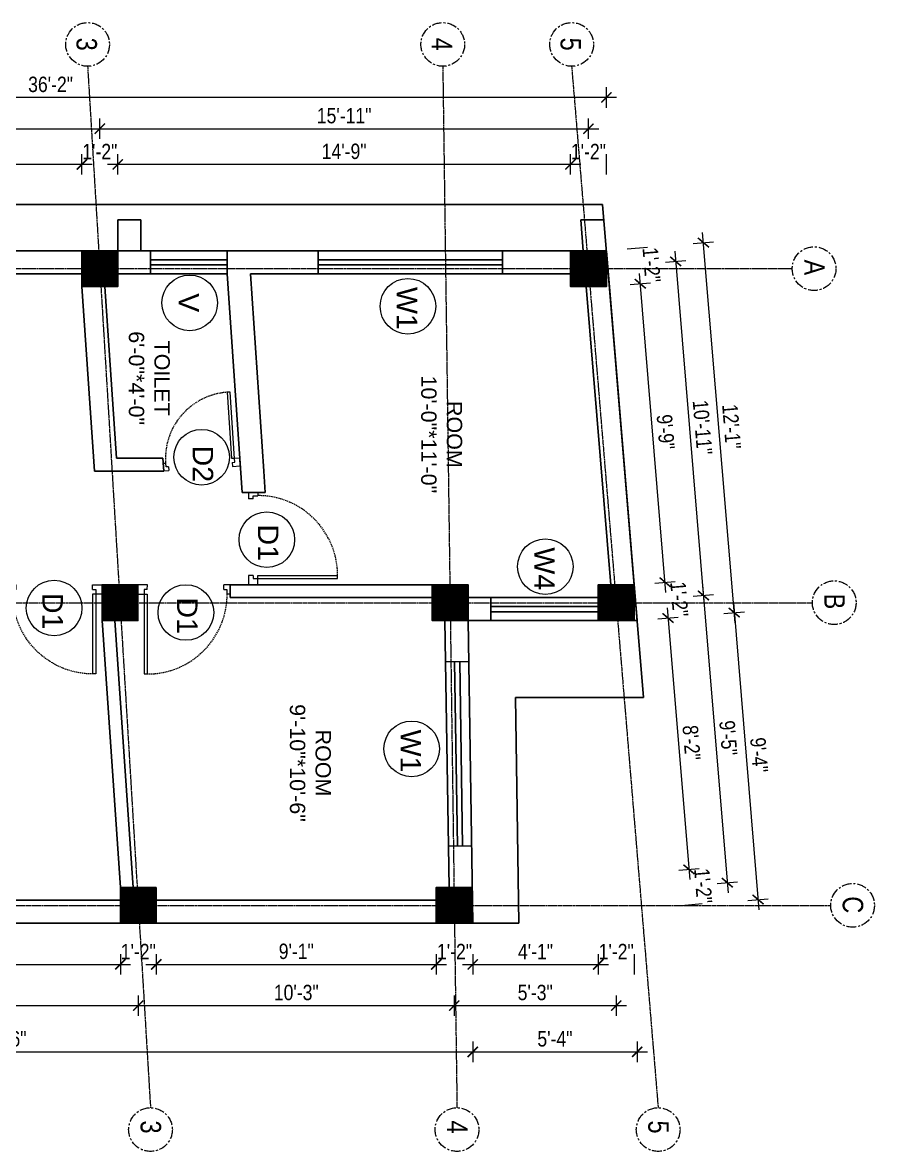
# Model space of a CAD drawing. Header units: inches. Extents: x -10117506 to -5032697, y -6529230 to -3253155.
# Drawn here: x -5061497.7 to -5061165.1, y -3254686.4 to -3254245.7 of the extents above; entities that cross this region are included whole.
import ezdxf

# ---------------------------------------------------------------- set-up
doc = ezdxf.new("R2010")
doc.units = ezdxf.units.IN
doc.header["$LTSCALE"] = 2
doc.header["$MEASUREMENT"] = 0
doc.header["$PDMODE"] = 34
doc.linetypes.add('CENTER', pattern=[2, 1.25, -0.25, 0.25, -0.25])
doc.linetypes.add('HIDDEN', pattern=[0.375, 0.25, -0.125])
doc.layers.get('0').update_dxf_attribs({"linetype": 'CONTINUOUS'})
doc.layers.get('DEFPOINTS').update_dxf_attribs({"color": 141, "linetype": 'CONTINUOUS'})
doc.layers.add('A-Hatch', color=7, linetype='CONTINUOUS')
for name, color, linetype, lineweight in [('Annotate-Lite.w', 177, 'CONTINUOUS', 9), ('Annotations-Bold.w', 177, 'CONTINUOUS', 13), ('DIM 1-100', 4, 'CONTINUOUS', 13), ('Door-Window.w', 4, 'CONTINUOUS', 15), ('TEXT', 181, 'CONTINUOUS', 25)]:
    doc.layers.add(name, color=color, linetype=linetype, lineweight=lineweight)
doc.styles.add('ARAIL', font='ARIALN.TTF')
doc.styles.add('arial.', font='arial.ttf')
doc.styles.add('gaurav', font='arial.ttf')
doc.styles.get("Standard").update_dxf_attribs({"font": 'ARIALN.TTF'})
doc.dimstyles.new('1 by 96', dxfattribs={"dimtxt": 6, "dimasz": 4, "dimexe": 4, "dimexo": 4, "dimgap": 2, "dimtad": 1, "dimdec": 0, "dimzin": 0, "dimdsep": 46, "dimlunit": 4, "dimtxsty": 'Standard', "dimblk": 'ARCHTICK', "dimcen": 0, "dimdle": 4, "dimadec": 0, "dimazin": 0, "dimtfac": 1, "dimtdec": 0, "dimtix": 1, "dimtofl": 0, "dimtmove": 1, "dimatfit": 3, "dimldrblk": 'ARCHTICK', "dimfxl": 4, "dimfxlon": 1, "dimtolj": 1, "dimtzin": 0, "dimlwd": -1, "dimlwe": -1, "dimarcsym": 0})

# ---------------------------------------------------------------- blocks, each defined once
blk = doc.blocks.new('3-0')
at = {"ltscale": 3}
for p, q in [((11063.05, 10097.68), (11065.97, 10099.9)), ((11065.97, 10099.9), (11066.71, 10098.92)), ((11063.05, 10097.68), (11064.53, 10095.73)), ((11065.99, 10096.84), (11064.53, 10095.73)), ((11065.25, 10097.81), (11066.71, 10098.92)), ((11065.99, 10096.84), (11065.25, 10097.81)), ((11085.5, 10074.13), (11110.32, 10092.96)), ((11086.24, 10073.15), (11111.05, 10091.97)), ((11111.05, 10091.97), (11110.32, 10092.96)), ((11084.04, 10073.02), (11082.57, 10071.91)), ((11084.04, 10073.02), (11084.78, 10072.04)), ((11084.78, 10072.04), (11086.24, 10073.15)), ((11086.24, 10073.15), (11085.5, 10074.13)), ((11087.72, 10071.2), (11086.24, 10073.15)), ((11082.57, 10071.91), (11084.79, 10068.98)), ((11084.79, 10068.98), (11087.72, 10071.2))]:
    blk.add_line(p, q, dxfattribs=at)
at = {"layer": 'Door-Window.w', "color": 9, "linetype": 'HIDDEN', "lineweight": 18}
blk.add_arc((11085.5, 10074.13), 31.16, 37.1906, 127.1465, dxfattribs=at)
blk = doc.blocks.new('_ArchTick')
at = {"color": 0, "linetype": 'ByBlock', "const_width": 0.15}
blk.add_lwpolyline([(-0.5, -0.5), (0.5, 0.5)], dxfattribs=at)
blk = doc.blocks.new('*D1921')
at = {"layer": 'DEFPOINTS', "color": 0, "ltscale": 0.5, "transparency": 16777216}
for p in [(-5061231.85, -3254331.59), (-5061269.77, -3254334.75), (-5061257.76, -3254479.17)]:
    blk.add_point(p, dxfattribs=at)
at = {"layer": 'DIM 1-100', "color": 0, "ltscale": 0.5, "transparency": 16777216}
for p, q in [((-5061235.84, -3254331.93), (-5061227.87, -3254331.26)), ((-5061219.52, -3254480), (-5061232.19, -3254327.61)), ((-5061223.84, -3254476.35), (-5061215.86, -3254475.69))]:
    blk.add_line(p, q, dxfattribs=at)
at = {"layer": 'DIM 1-100', "color": 0, "ltscale": 0.5, "transparency": 16777216, "xscale": 4, "yscale": 4, "zscale": 4}
for p, rotation in [((-5061231.85, -3254331.59), 94.75152698519135), ((-5061219.85, -3254476.02), 274.7515269851913)]:
    blk.add_blockref('_ArchTick', p, dxfattribs=dict(at, rotation=rotation))
at = {"layer": 'DIM 1-100', "color": 0, "ltscale": 0.5, "transparency": 16777216, "insert": (-5061220.86, -3254403.39), "char_height": 6, "attachment_point": 5, "rotation": 274.7515}
blk.add_mtext('\\A1;12\'-1"', dxfattribs=at)
blk = doc.blocks.new('*D1922')
at = {"layer": 'DEFPOINTS', "color": 0, "ltscale": 0.5, "transparency": 16777216}
for p in [(-5061258.92, -3254465.17), (-5061257.76, -3254479.17), (-5061245.68, -3254478.16)]:
    blk.add_point(p, dxfattribs=at)
at = {"layer": 'DIM 1-100', "color": 0, "ltscale": 0.5, "transparency": 16777216}
for p, q in [((-5061250.83, -3254464.5), (-5061242.86, -3254463.83)), ((-5061249.67, -3254478.5), (-5061241.69, -3254477.83))]:
    blk.add_line(p, q, dxfattribs=at)
at = {"layer": 'DIM 1-100', "color": 0, "ltscale": 0.5, "transparency": 16777216, "insert": (-5061241.27, -3254470.75), "char_height": 6, "attachment_point": 5, "rotation": 274.7515}
blk.add_mtext('\\A1;1\'-2"', dxfattribs=at)
blk = doc.blocks.new('*D1923')
at = {"layer": 'DEFPOINTS', "color": 0, "ltscale": 0.5, "transparency": 16777216}
for p in [(-5061269.77, -3254348.75), (-5061256.53, -3254347.64), (-5061258.92, -3254465.17)]:
    blk.add_point(p, dxfattribs=at)
at = {"layer": 'DIM 1-100', "color": 0, "ltscale": 0.5, "transparency": 16777216}
for p, q in [((-5061246.51, -3254468.15), (-5061256.86, -3254343.66)), ((-5061260.51, -3254347.98), (-5061252.54, -3254347.31)), ((-5061250.83, -3254464.5), (-5061242.86, -3254463.83))]:
    blk.add_line(p, q, dxfattribs=at)
at = {"layer": 'DIM 1-100', "color": 0, "ltscale": 0.5, "transparency": 16777216, "xscale": 4, "yscale": 4, "zscale": 4}
for p, rotation in [((-5061256.53, -3254347.64), 94.75152700433699), ((-5061246.84, -3254464.16), 274.7515270043369)]:
    blk.add_blockref('_ArchTick', p, dxfattribs=dict(at, rotation=rotation))
at = {"layer": 'DIM 1-100', "color": 0, "ltscale": 0.5, "transparency": 16777216, "insert": (-5061246.64, -3254405.49), "char_height": 6, "attachment_point": 5, "rotation": 274.7515}
blk.add_mtext('\\A1;9\'-9"', dxfattribs=at)
blk = doc.blocks.new('*D1924')
at = {"layer": 'DEFPOINTS', "color": 0, "ltscale": 0.5, "transparency": 16777216}
for p in [(-5061269.77, -3254334.75), (-5061257.68, -3254333.74), (-5061269.77, -3254348.75)]:
    blk.add_point(p, dxfattribs=at)
at = {"layer": 'DIM 1-100', "color": 0, "ltscale": 0.5, "transparency": 16777216}
for p, q in [((-5061261.67, -3254334.07), (-5061253.7, -3254333.41)), ((-5061260.51, -3254347.98), (-5061252.54, -3254347.31))]:
    blk.add_line(p, q, dxfattribs=at)
at = {"layer": 'DIM 1-100', "color": 0, "ltscale": 0.5, "transparency": 16777216, "insert": (-5061252.11, -3254340.28), "char_height": 6, "attachment_point": 5, "rotation": 274.7515}
blk.add_mtext('\\A1;1\'-2"', dxfattribs=at)
blk = doc.blocks.new('*D1925')
at = {"layer": 'DEFPOINTS', "color": 0, "ltscale": 0.5, "transparency": 16777216}
for p in [(-5061276.77, -3254341.75), (-5061265.92, -3254472.17), (-5061231.88, -3254469.34)]:
    blk.add_point(p, dxfattribs=at)
at = {"layer": 'DIM 1-100', "color": 0, "ltscale": 0.5, "transparency": 16777216}
for p, q in [((-5061243.05, -3254334.93), (-5061231.54, -3254473.33)), ((-5061246.7, -3254339.25), (-5061238.73, -3254338.58)), ((-5061235.86, -3254469.67), (-5061227.89, -3254469.01))]:
    blk.add_line(p, q, dxfattribs=at)
at = {"layer": 'DIM 1-100', "color": 0, "ltscale": 0.5, "transparency": 16777216, "xscale": 4, "yscale": 4, "zscale": 4}
for p, rotation in [((-5061242.72, -3254338.91), 94.75152698525801), ((-5061231.88, -3254469.34), 274.751526985258)]:
    blk.add_blockref('_ArchTick', p, dxfattribs=dict(at, rotation=rotation))
at = {"layer": 'DIM 1-100', "color": 0, "ltscale": 0.5, "transparency": 16777216, "insert": (-5061232.25, -3254403.71), "char_height": 6, "attachment_point": 5, "rotation": 274.7515}
blk.add_mtext('\\A1;10\'-11"', dxfattribs=at)
blk = doc.blocks.new('*D1926')
at = {"layer": 'DEFPOINTS', "color": 0, "ltscale": 0.5, "transparency": 16777216}
for p in [(-5061283.77, -3254301.04), (-5061283.77, -3254334.75), (-5061269.77, -3254334.75)]:
    blk.add_point(p, dxfattribs=at)
at = {"layer": 'DIM 1-100', "color": 0, "ltscale": 0.5, "transparency": 16777216}
for p, q in [((-5061283.77, -3254305.04), (-5061283.77, -3254297.04)), ((-5061269.77, -3254305.04), (-5061269.77, -3254297.04))]:
    blk.add_line(p, q, dxfattribs=at)
at = {"layer": 'DIM 1-100', "color": 0, "ltscale": 0.5, "transparency": 16777216, "insert": (-5061276.77, -3254296.03), "char_height": 6, "attachment_point": 5}
blk.add_mtext('\\A1;1\'-2"', dxfattribs=at)
blk = doc.blocks.new('*D1927')
at = {"layer": 'DEFPOINTS', "color": 0, "ltscale": 0.5, "transparency": 16777216}
for p in [(-5061460.56, -3254301.04), (-5061460.56, -3254334.75), (-5061283.77, -3254334.75)]:
    blk.add_point(p, dxfattribs=at)
at = {"layer": 'DIM 1-100', "color": 0, "ltscale": 0.5, "transparency": 16777216}
for p, q in [((-5061460.56, -3254305.04), (-5061460.56, -3254297.04)), ((-5061283.77, -3254305.04), (-5061283.77, -3254297.04)), ((-5061279.77, -3254301.04), (-5061464.56, -3254301.04))]:
    blk.add_line(p, q, dxfattribs=at)
at = {"layer": 'DIM 1-100', "color": 0, "ltscale": 0.5, "transparency": 16777216, "xscale": 4, "yscale": 4, "zscale": 4, "rotation": 180}
blk.add_blockref('_ArchTick', (-5061460.56, -3254301.04), dxfattribs=at)
at = {"layer": 'DIM 1-100', "color": 0, "ltscale": 0.5, "transparency": 16777216, "xscale": 4, "yscale": 4, "zscale": 4}
blk.add_blockref('_ArchTick', (-5061283.77, -3254301.04), dxfattribs=at)
at = {"layer": 'DIM 1-100', "color": 0, "ltscale": 0.5, "transparency": 16777216, "insert": (-5061372.16, -3254295.98), "char_height": 6, "attachment_point": 5}
blk.add_mtext('\\A1;14\'-9"', dxfattribs=at)
blk = doc.blocks.new('*D1928')
at = {"layer": 'DEFPOINTS', "color": 0, "ltscale": 0.5, "transparency": 16777216}
for p in [(-5061474.56, -3254301.04), (-5061474.56, -3254334.75), (-5061460.56, -3254334.75)]:
    blk.add_point(p, dxfattribs=at)
at = {"layer": 'DIM 1-100', "color": 0, "ltscale": 0.5, "transparency": 16777216}
for p, q in [((-5061474.56, -3254305.04), (-5061474.56, -3254297.04)), ((-5061460.56, -3254305.04), (-5061460.56, -3254297.04))]:
    blk.add_line(p, q, dxfattribs=at)
at = {"layer": 'DIM 1-100', "color": 0, "ltscale": 0.5, "transparency": 16777216, "insert": (-5061467.56, -3254296.03), "char_height": 6, "attachment_point": 5}
blk.add_mtext('\\A1;1\'-2"', dxfattribs=at)
blk = doc.blocks.new('*D1929')
at = {"layer": 'DEFPOINTS', "color": 0, "ltscale": 0.5, "transparency": 16777216}
for p in [(-5061595.8, -3254301.04), (-5061595.8, -3254334.75), (-5061474.56, -3254334.75)]:
    blk.add_point(p, dxfattribs=at)
at = {"layer": 'DIM 1-100', "color": 0, "ltscale": 0.5, "transparency": 16777216}
for p, q in [((-5061595.8, -3254305.04), (-5061595.8, -3254297.04)), ((-5061474.56, -3254305.04), (-5061474.56, -3254297.04)), ((-5061470.56, -3254301.04), (-5061599.8, -3254301.04))]:
    blk.add_line(p, q, dxfattribs=at)
at = {"layer": 'DIM 1-100', "color": 0, "ltscale": 0.5, "transparency": 16777216, "xscale": 4, "yscale": 4, "zscale": 4, "rotation": 180}
blk.add_blockref('_ArchTick', (-5061595.8, -3254301.04), dxfattribs=at)
at = {"layer": 'DIM 1-100', "color": 0, "ltscale": 0.5, "transparency": 16777216, "xscale": 4, "yscale": 4, "zscale": 4}
blk.add_blockref('_ArchTick', (-5061474.56, -3254301.04), dxfattribs=at)
at = {"layer": 'DIM 1-100', "color": 0, "ltscale": 0.5, "transparency": 16777216, "insert": (-5061535.18, -3254295.98), "char_height": 6, "attachment_point": 5}
blk.add_mtext('\\A1;10\'-1"', dxfattribs=at)
blk = doc.blocks.new('*D1934')
at = {"layer": 'DEFPOINTS', "color": 0, "ltscale": 0.5, "transparency": 16777216}
for p in [(-5061467.56, -3254287.11), (-5061602.8, -3254341.75), (-5061467.56, -3254341.75)]:
    blk.add_point(p, dxfattribs=at)
at = {"layer": 'DIM 1-100', "color": 0, "ltscale": 0.5, "transparency": 16777216}
for p, q in [((-5061602.8, -3254291.11), (-5061602.8, -3254283.11)), ((-5061467.56, -3254291.11), (-5061467.56, -3254283.11)), ((-5061606.8, -3254287.11), (-5061463.56, -3254287.11))]:
    blk.add_line(p, q, dxfattribs=at)
at = {"layer": 'DIM 1-100', "color": 0, "ltscale": 0.5, "transparency": 16777216, "xscale": 4, "yscale": 4, "zscale": 4, "rotation": 180}
blk.add_blockref('_ArchTick', (-5061602.8, -3254287.11), dxfattribs=at)
at = {"layer": 'DIM 1-100', "color": 0, "ltscale": 0.5, "transparency": 16777216, "xscale": 4, "yscale": 4, "zscale": 4}
blk.add_blockref('_ArchTick', (-5061467.56, -3254287.11), dxfattribs=at)
at = {"layer": 'DIM 1-100', "color": 0, "ltscale": 0.5, "transparency": 16777216, "insert": (-5061535.18, -3254282.05), "char_height": 6, "attachment_point": 5}
blk.add_mtext('\\A1;11\'-3"', dxfattribs=at)
blk = doc.blocks.new('*D1935')
at = {"layer": 'DEFPOINTS', "color": 0, "ltscale": 0.5, "transparency": 16777216}
for p in [(-5061276.77, -3254287.11), (-5061467.56, -3254341.75), (-5061276.77, -3254341.75)]:
    blk.add_point(p, dxfattribs=at)
at = {"layer": 'DIM 1-100', "color": 0, "ltscale": 0.5, "transparency": 16777216}
for p, q in [((-5061467.56, -3254291.11), (-5061467.56, -3254283.11)), ((-5061276.77, -3254291.11), (-5061276.77, -3254283.11)), ((-5061471.56, -3254287.11), (-5061272.77, -3254287.11))]:
    blk.add_line(p, q, dxfattribs=at)
at = {"layer": 'DIM 1-100', "color": 0, "ltscale": 0.5, "transparency": 16777216, "xscale": 4, "yscale": 4, "zscale": 4, "rotation": 180}
blk.add_blockref('_ArchTick', (-5061467.56, -3254287.11), dxfattribs=at)
at = {"layer": 'DIM 1-100', "color": 0, "ltscale": 0.5, "transparency": 16777216, "xscale": 4, "yscale": 4, "zscale": 4}
blk.add_blockref('_ArchTick', (-5061276.77, -3254287.11), dxfattribs=at)
at = {"layer": 'DIM 1-100', "color": 0, "ltscale": 0.5, "transparency": 16777216, "insert": (-5061372.16, -3254282.05), "char_height": 6, "attachment_point": 5}
blk.add_mtext('\\A1;15\'-11"', dxfattribs=at)
blk = doc.blocks.new('*D1936')
at = {"layer": 'DEFPOINTS', "color": 0, "ltscale": 0.5, "transparency": 16777216}
for p in [(-5061703.82, -3254274.9), (-5061703.82, -3254334.75), (-5061269.77, -3254334.75)]:
    blk.add_point(p, dxfattribs=at)
at = {"layer": 'DIM 1-100', "color": 0, "ltscale": 0.5, "transparency": 16777216}
for p, q in [((-5061703.82, -3254278.9), (-5061703.82, -3254270.9)), ((-5061269.77, -3254278.9), (-5061269.77, -3254270.9)), ((-5061265.77, -3254274.9), (-5061707.82, -3254274.9))]:
    blk.add_line(p, q, dxfattribs=at)
at = {"layer": 'DIM 1-100', "color": 0, "ltscale": 0.5, "transparency": 16777216, "xscale": 4, "yscale": 4, "zscale": 4, "rotation": 180}
blk.add_blockref('_ArchTick', (-5061703.82, -3254274.9), dxfattribs=at)
at = {"layer": 'DIM 1-100', "color": 0, "ltscale": 0.5, "transparency": 16777216, "xscale": 4, "yscale": 4, "zscale": 4}
blk.add_blockref('_ArchTick', (-5061269.77, -3254274.9), dxfattribs=at)
at = {"layer": 'DIM 1-100', "color": 0, "ltscale": 0.5, "transparency": 16777216, "insert": (-5061486.79, -3254269.84), "char_height": 6, "attachment_point": 5}
blk.add_mtext('\\A1;36\'-2"', dxfattribs=at)
blk = doc.blocks.new('*D1948')
at = {"layer": 'DEFPOINTS', "color": 0, "ltscale": 0.5, "transparency": 16777216}
for p in [(-5061580.79, -3254597.33), (-5061459.54, -3254597.31), (-5061459.54, -3254613.38)]:
    blk.add_point(p, dxfattribs=at)
at = {"layer": 'DIM 1-100', "color": 0, "ltscale": 0.5, "transparency": 16777216}
for p, q in [((-5061584.79, -3254613.38), (-5061455.54, -3254613.38)), ((-5061580.79, -3254609.38), (-5061580.79, -3254617.38)), ((-5061459.54, -3254609.38), (-5061459.54, -3254617.38))]:
    blk.add_line(p, q, dxfattribs=at)
at = {"layer": 'DIM 1-100', "color": 0, "ltscale": 0.5, "transparency": 16777216, "xscale": 4, "yscale": 4, "zscale": 4, "rotation": 180}
blk.add_blockref('_ArchTick', (-5061580.79, -3254613.38), dxfattribs=at)
at = {"layer": 'DIM 1-100', "color": 0, "ltscale": 0.5, "transparency": 16777216, "xscale": 4, "yscale": 4, "zscale": 4}
blk.add_blockref('_ArchTick', (-5061459.54, -3254613.38), dxfattribs=at)
at = {"layer": 'DIM 1-100', "color": 0, "ltscale": 0.5, "transparency": 16777216, "insert": (-5061520.16, -3254608.31), "char_height": 6, "attachment_point": 5}
blk.add_mtext('\\A1;10\'-1"', dxfattribs=at)
blk = doc.blocks.new('*D1949')
at = {"layer": 'DEFPOINTS', "color": 0, "ltscale": 0.5, "transparency": 16777216}
for p in [(-5061459.54, -3254597.31), (-5061445.54, -3254597.33), (-5061445.54, -3254613.38)]:
    blk.add_point(p, dxfattribs=at)
at = {"layer": 'DIM 1-100', "color": 0, "ltscale": 0.5, "transparency": 16777216}
for p, q in [((-5061459.54, -3254609.38), (-5061459.54, -3254617.38)), ((-5061445.54, -3254609.38), (-5061445.54, -3254617.38))]:
    blk.add_line(p, q, dxfattribs=at)
at = {"layer": 'DIM 1-100', "color": 0, "ltscale": 0.5, "transparency": 16777216, "insert": (-5061452.54, -3254608.36), "char_height": 6, "attachment_point": 5}
blk.add_mtext('\\A1;1\'-2"', dxfattribs=at)
blk = doc.blocks.new('*D1950')
at = {"layer": 'DEFPOINTS', "color": 0, "ltscale": 0.5, "transparency": 16777216}
for p in [(-5061445.54, -3254597.33), (-5061336.17, -3254597.33), (-5061336.17, -3254613.38)]:
    blk.add_point(p, dxfattribs=at)
at = {"layer": 'DIM 1-100', "color": 0, "ltscale": 0.5, "transparency": 16777216}
for p, q in [((-5061449.54, -3254613.38), (-5061332.17, -3254613.38)), ((-5061445.54, -3254609.38), (-5061445.54, -3254617.38)), ((-5061336.17, -3254609.38), (-5061336.17, -3254617.38))]:
    blk.add_line(p, q, dxfattribs=at)
at = {"layer": 'DIM 1-100', "color": 0, "ltscale": 0.5, "transparency": 16777216, "xscale": 4, "yscale": 4, "zscale": 4, "rotation": 180}
blk.add_blockref('_ArchTick', (-5061445.54, -3254613.38), dxfattribs=at)
at = {"layer": 'DIM 1-100', "color": 0, "ltscale": 0.5, "transparency": 16777216, "xscale": 4, "yscale": 4, "zscale": 4}
blk.add_blockref('_ArchTick', (-5061336.17, -3254613.38), dxfattribs=at)
at = {"layer": 'DIM 1-100', "color": 0, "ltscale": 0.5, "transparency": 16777216, "insert": (-5061390.85, -3254608.31), "char_height": 6, "attachment_point": 5}
blk.add_mtext('\\A1;9\'-1"', dxfattribs=at)
blk = doc.blocks.new('*D1951')
at = {"layer": 'DEFPOINTS', "color": 0, "ltscale": 0.5, "transparency": 16777216}
for p in [(-5061336.17, -3254597.33), (-5061321.96, -3254597.11), (-5061321.96, -3254613.38)]:
    blk.add_point(p, dxfattribs=at)
at = {"layer": 'DIM 1-100', "color": 0, "ltscale": 0.5, "transparency": 16777216}
for p, q in [((-5061336.17, -3254609.38), (-5061336.17, -3254617.38)), ((-5061321.96, -3254609.38), (-5061321.96, -3254617.38))]:
    blk.add_line(p, q, dxfattribs=at)
at = {"layer": 'DIM 1-100', "color": 0, "ltscale": 0.5, "transparency": 16777216, "insert": (-5061329.06, -3254608.36), "char_height": 6, "attachment_point": 5}
blk.add_mtext('\\A1;1\'-2"', dxfattribs=at)
blk = doc.blocks.new('*D1952')
at = {"layer": 'DEFPOINTS', "color": 0, "ltscale": 0.5, "transparency": 16777216}
for p in [(-5061272.92, -3254479.17), (-5061321.96, -3254597.11), (-5061272.92, -3254613.38)]:
    blk.add_point(p, dxfattribs=at)
at = {"layer": 'DIM 1-100', "color": 0, "ltscale": 0.5, "transparency": 16777216}
for p, q in [((-5061325.96, -3254613.38), (-5061268.92, -3254613.38)), ((-5061321.96, -3254609.38), (-5061321.96, -3254617.38)), ((-5061272.92, -3254609.38), (-5061272.92, -3254617.38))]:
    blk.add_line(p, q, dxfattribs=at)
at = {"layer": 'DIM 1-100', "color": 0, "ltscale": 0.5, "transparency": 16777216, "xscale": 4, "yscale": 4, "zscale": 4, "rotation": 180}
blk.add_blockref('_ArchTick', (-5061321.96, -3254613.38), dxfattribs=at)
at = {"layer": 'DIM 1-100', "color": 0, "ltscale": 0.5, "transparency": 16777216, "xscale": 4, "yscale": 4, "zscale": 4}
blk.add_blockref('_ArchTick', (-5061272.92, -3254613.38), dxfattribs=at)
at = {"layer": 'DIM 1-100', "color": 0, "ltscale": 0.5, "transparency": 16777216, "insert": (-5061297.44, -3254608.36), "char_height": 6, "attachment_point": 5}
blk.add_mtext('\\A1;4\'-1"', dxfattribs=at)
blk = doc.blocks.new('*D1953')
at = {"layer": 'DEFPOINTS', "color": 0, "ltscale": 0.5, "transparency": 16777216}
for p in [(-5061272.92, -3254479.17), (-5061258.92, -3254479.17), (-5061258.92, -3254613.38)]:
    blk.add_point(p, dxfattribs=at)
at = {"layer": 'DIM 1-100', "color": 0, "ltscale": 0.5, "transparency": 16777216}
for p, q in [((-5061272.92, -3254609.38), (-5061272.92, -3254617.38)), ((-5061258.92, -3254609.38), (-5061258.92, -3254617.38))]:
    blk.add_line(p, q, dxfattribs=at)
at = {"layer": 'DIM 1-100', "color": 0, "ltscale": 0.5, "transparency": 16777216, "insert": (-5061265.92, -3254608.36), "char_height": 6, "attachment_point": 5}
blk.add_mtext('\\A1;1\'-2"', dxfattribs=at)
blk = doc.blocks.new('*D1955')
at = {"layer": 'DEFPOINTS', "color": 0, "ltscale": 0.5, "transparency": 16777216}
for p in [(-5061587.79, -3254590.33), (-5061452.54, -3254590.31), (-5061452.54, -3254629.46)]:
    blk.add_point(p, dxfattribs=at)
at = {"layer": 'DIM 1-100', "color": 0, "ltscale": 0.5, "transparency": 16777216}
for p, q in [((-5061587.79, -3254625.46), (-5061587.79, -3254633.46)), ((-5061452.54, -3254625.46), (-5061452.54, -3254633.46)), ((-5061591.79, -3254629.46), (-5061448.54, -3254629.46))]:
    blk.add_line(p, q, dxfattribs=at)
at = {"layer": 'DIM 1-100', "color": 0, "ltscale": 0.5, "transparency": 16777216, "xscale": 4, "yscale": 4, "zscale": 4, "rotation": 180}
blk.add_blockref('_ArchTick', (-5061587.79, -3254629.46), dxfattribs=at)
at = {"layer": 'DIM 1-100', "color": 0, "ltscale": 0.5, "transparency": 16777216, "xscale": 4, "yscale": 4, "zscale": 4}
blk.add_blockref('_ArchTick', (-5061452.54, -3254629.46), dxfattribs=at)
at = {"layer": 'DIM 1-100', "color": 0, "ltscale": 0.5, "transparency": 16777216, "insert": (-5061520.16, -3254624.39), "char_height": 6, "attachment_point": 5}
blk.add_mtext('\\A1;11\'-3"', dxfattribs=at)
blk = doc.blocks.new('*D1956')
at = {"layer": 'DEFPOINTS', "color": 0, "ltscale": 0.5, "transparency": 16777216}
for p in [(-5061452.54, -3254590.31), (-5061329.17, -3254590.33), (-5061329.17, -3254629.46)]:
    blk.add_point(p, dxfattribs=at)
at = {"layer": 'DIM 1-100', "color": 0, "ltscale": 0.5, "transparency": 16777216}
for p, q in [((-5061452.54, -3254625.46), (-5061452.54, -3254633.46)), ((-5061329.17, -3254625.46), (-5061329.17, -3254633.46)), ((-5061456.54, -3254629.46), (-5061325.17, -3254629.46))]:
    blk.add_line(p, q, dxfattribs=at)
at = {"layer": 'DIM 1-100', "color": 0, "ltscale": 0.5, "transparency": 16777216, "xscale": 4, "yscale": 4, "zscale": 4, "rotation": 180}
blk.add_blockref('_ArchTick', (-5061452.54, -3254629.46), dxfattribs=at)
at = {"layer": 'DIM 1-100', "color": 0, "ltscale": 0.5, "transparency": 16777216, "xscale": 4, "yscale": 4, "zscale": 4}
blk.add_blockref('_ArchTick', (-5061329.17, -3254629.46), dxfattribs=at)
at = {"layer": 'DIM 1-100', "color": 0, "ltscale": 0.5, "transparency": 16777216, "insert": (-5061390.85, -3254624.39), "char_height": 6, "attachment_point": 5}
blk.add_mtext('\\A1;10\'-3"', dxfattribs=at)
blk = doc.blocks.new('*D1957')
at = {"layer": 'DEFPOINTS', "color": 0, "ltscale": 0.5, "transparency": 16777216}
for p in [(-5061265.92, -3254472.17), (-5061329.17, -3254590.33), (-5061265.92, -3254629.46)]:
    blk.add_point(p, dxfattribs=at)
at = {"layer": 'DIM 1-100', "color": 0, "ltscale": 0.5, "transparency": 16777216}
for p, q in [((-5061329.17, -3254625.46), (-5061329.17, -3254633.46)), ((-5061265.92, -3254625.46), (-5061265.92, -3254633.46)), ((-5061333.17, -3254629.46), (-5061261.92, -3254629.46))]:
    blk.add_line(p, q, dxfattribs=at)
at = {"layer": 'DIM 1-100', "color": 0, "ltscale": 0.5, "transparency": 16777216, "xscale": 4, "yscale": 4, "zscale": 4, "rotation": 180}
blk.add_blockref('_ArchTick', (-5061329.17, -3254629.46), dxfattribs=at)
at = {"layer": 'DIM 1-100', "color": 0, "ltscale": 0.5, "transparency": 16777216, "xscale": 4, "yscale": 4, "zscale": 4}
blk.add_blockref('_ArchTick', (-5061265.92, -3254629.46), dxfattribs=at)
at = {"layer": 'DIM 1-100', "color": 0, "ltscale": 0.5, "transparency": 16777216, "insert": (-5061297.55, -3254624.39), "char_height": 6, "attachment_point": 5}
blk.add_mtext('\\A1;5\'-3"', dxfattribs=at)
blk = doc.blocks.new('*D1958')
at = {"layer": 'DEFPOINTS', "color": 0, "ltscale": 0.5, "transparency": 16777216}
for p in [(-5061687.96, -3254597.33), (-5061321.95, -3254597.33), (-5061321.95, -3254647.53)]:
    blk.add_point(p, dxfattribs=at)
at = {"layer": 'DIM 1-100', "color": 0, "ltscale": 0.5, "transparency": 16777216}
for p, q in [((-5061687.96, -3254643.53), (-5061687.96, -3254651.53)), ((-5061321.95, -3254643.53), (-5061321.95, -3254651.53)), ((-5061691.96, -3254647.53), (-5061317.95, -3254647.53))]:
    blk.add_line(p, q, dxfattribs=at)
at = {"layer": 'DIM 1-100', "color": 0, "ltscale": 0.5, "transparency": 16777216, "xscale": 4, "yscale": 4, "zscale": 4, "rotation": 180}
blk.add_blockref('_ArchTick', (-5061687.96, -3254647.53), dxfattribs=at)
at = {"layer": 'DIM 1-100', "color": 0, "ltscale": 0.5, "transparency": 16777216, "xscale": 4, "yscale": 4, "zscale": 4}
blk.add_blockref('_ArchTick', (-5061321.95, -3254647.53), dxfattribs=at)
at = {"layer": 'DIM 1-100', "color": 0, "ltscale": 0.5, "transparency": 16777216, "insert": (-5061504.95, -3254642.47), "char_height": 6, "attachment_point": 5}
blk.add_mtext('\\A1;30\'-6"', dxfattribs=at)
blk = doc.blocks.new('*D1959')
at = {"layer": 'DEFPOINTS', "color": 0, "ltscale": 0.5, "transparency": 16777216}
for p in [(-5061257.76, -3254479.17), (-5061321.95, -3254597.33), (-5061257.76, -3254647.53)]:
    blk.add_point(p, dxfattribs=at)
at = {"layer": 'DIM 1-100', "color": 0, "ltscale": 0.5, "transparency": 16777216}
for p, q in [((-5061321.95, -3254643.53), (-5061321.95, -3254651.53)), ((-5061257.76, -3254643.53), (-5061257.76, -3254651.53)), ((-5061325.95, -3254647.53), (-5061253.76, -3254647.53))]:
    blk.add_line(p, q, dxfattribs=at)
at = {"layer": 'DIM 1-100', "color": 0, "ltscale": 0.5, "transparency": 16777216, "xscale": 4, "yscale": 4, "zscale": 4, "rotation": 180}
blk.add_blockref('_ArchTick', (-5061321.95, -3254647.53), dxfattribs=at)
at = {"layer": 'DIM 1-100', "color": 0, "ltscale": 0.5, "transparency": 16777216, "xscale": 4, "yscale": 4, "zscale": 4}
blk.add_blockref('_ArchTick', (-5061257.76, -3254647.53), dxfattribs=at)
at = {"layer": 'DIM 1-100', "color": 0, "ltscale": 0.5, "transparency": 16777216, "insert": (-5061289.86, -3254642.48), "char_height": 6, "attachment_point": 5}
blk.add_mtext('\\A1;5\'-4"', dxfattribs=at)
blk = doc.blocks.new('*D1960')
at = {"layer": 'DEFPOINTS', "color": 0, "ltscale": 0.5, "transparency": 16777216}
for p in [(-5061257.76, -3254479.17), (-5061237.52, -3254576.29), (-5061322.17, -3254583.33)]:
    blk.add_point(p, dxfattribs=at)
at = {"layer": 'DIM 1-100', "color": 0, "ltscale": 0.5, "transparency": 16777216}
for p, q in [((-5061246.01, -3254474.18), (-5061237.19, -3254580.28)), ((-5061249.67, -3254478.5), (-5061241.69, -3254477.83)), ((-5061241.51, -3254576.63), (-5061233.54, -3254575.96))]:
    blk.add_line(p, q, dxfattribs=at)
at = {"layer": 'DIM 1-100', "color": 0, "ltscale": 0.5, "transparency": 16777216, "xscale": 4, "yscale": 4, "zscale": 4}
for p, rotation in [((-5061245.68, -3254478.16), 94.75152700433699), ((-5061237.52, -3254576.29), 274.7515270043369)]:
    blk.add_blockref('_ArchTick', p, dxfattribs=dict(at, rotation=rotation))
at = {"layer": 'DIM 1-100', "color": 0, "ltscale": 0.5, "transparency": 16777216, "insert": (-5061236.55, -3254526.81), "char_height": 6, "attachment_point": 5, "rotation": 274.7515}
blk.add_mtext('\\A1;8\'-2"', dxfattribs=at)
blk = doc.blocks.new('*D1961')
at = {"layer": 'DEFPOINTS', "color": 0, "ltscale": 0.5, "transparency": 16777216}
for p in [(-5061322.17, -3254583.33), (-5061236.38, -3254590), (-5061321.96, -3254597.11)]:
    blk.add_point(p, dxfattribs=at)
at = {"layer": 'DIM 1-100', "color": 0, "ltscale": 0.5, "transparency": 16777216}
for p, q in [((-5061241.51, -3254576.63), (-5061233.54, -3254575.96)), ((-5061240.37, -3254590.33), (-5061232.4, -3254589.67))]:
    blk.add_line(p, q, dxfattribs=at)
at = {"layer": 'DIM 1-100', "color": 0, "ltscale": 0.5, "transparency": 16777216, "insert": (-5061231.96, -3254582.73), "char_height": 6, "attachment_point": 5, "rotation": 274.7515}
blk.add_mtext('\\A1;1\'-2"', dxfattribs=at)
blk = doc.blocks.new('*D1962')
at = {"layer": 'DEFPOINTS', "color": 0, "ltscale": 0.5, "transparency": 16777216}
for p in [(-5061265.92, -3254472.17), (-5061222.56, -3254581.47), (-5061329.17, -3254590.33)]:
    blk.add_point(p, dxfattribs=at)
at = {"layer": 'DIM 1-100', "color": 0, "ltscale": 0.5, "transparency": 16777216}
for p, q in [((-5061232.21, -3254465.35), (-5061222.22, -3254585.45)), ((-5061235.86, -3254469.67), (-5061227.89, -3254469.01)), ((-5061226.54, -3254581.8), (-5061218.57, -3254581.14))]:
    blk.add_line(p, q, dxfattribs=at)
at = {"layer": 'DIM 1-100', "color": 0, "ltscale": 0.5, "transparency": 16777216, "xscale": 4, "yscale": 4, "zscale": 4}
for p, rotation in [((-5061231.88, -3254469.34), 94.75152700433699), ((-5061222.56, -3254581.47), 274.7515270043369)]:
    blk.add_blockref('_ArchTick', p, dxfattribs=dict(at, rotation=rotation))
at = {"layer": 'DIM 1-100', "color": 0, "ltscale": 0.5, "transparency": 16777216, "insert": (-5061222.17, -3254524.98), "char_height": 6, "attachment_point": 5, "rotation": 274.7515}
blk.add_mtext('\\A1;9\'-5"', dxfattribs=at)
blk = doc.blocks.new('*D1963')
at = {"layer": 'DEFPOINTS', "color": 0, "ltscale": 0.5, "transparency": 16777216}
for p in [(-5061257.76, -3254479.17), (-5061210.54, -3254588.05), (-5061322.17, -3254597.33)]:
    blk.add_point(p, dxfattribs=at)
at = {"layer": 'DIM 1-100', "color": 0, "ltscale": 0.5, "transparency": 16777216}
for p, q in [((-5061220.18, -3254472.03), (-5061210.21, -3254592.04)), ((-5061223.84, -3254476.35), (-5061215.86, -3254475.69)), ((-5061214.52, -3254588.38), (-5061206.55, -3254587.72))]:
    blk.add_line(p, q, dxfattribs=at)
at = {"layer": 'DIM 1-100', "color": 0, "ltscale": 0.5, "transparency": 16777216, "xscale": 4, "yscale": 4, "zscale": 4}
for p, rotation in [((-5061219.85, -3254476.02), 94.75152700433692), ((-5061210.54, -3254588.05), 274.7515270043369)]:
    blk.add_blockref('_ArchTick', p, dxfattribs=dict(at, rotation=rotation))
at = {"layer": 'DIM 1-100', "color": 0, "ltscale": 0.5, "transparency": 16777216, "insert": (-5061210.15, -3254531.62), "char_height": 6, "attachment_point": 5, "rotation": 274.7515}
blk.add_mtext('\\A1;9\'-4"', dxfattribs=at)

msp = doc.modelspace()

# ---------------------------------------------------------------- hatches: boundary and pattern name
at = {"layer": 'A-Hatch', "ltscale": 0.5}
h = msp.add_hatch(dxfattribs=at)
h.set_pattern_fill('ANSI31', color=256, angle=270)
h.set_pattern_definition([(315, (-1803074.86004, -8345638.45821), (0.0883883476483, 0.0883883476483), [])])
h.paths.add_polyline_path([(-5061460.56, -3254348.75), (-5061460.56, -3254334.75), (-5061474.56, -3254334.75), (-5061474.56, -3254348.75)])
h = msp.add_hatch(dxfattribs=at)
h.set_pattern_fill('ANSI31', color=256, angle=270)
h.set_pattern_definition([(315, (-1802884.06861, -8345638.45821), (0.0883883476483, 0.0883883476483), [])])
h.paths.add_polyline_path([(-5061269.77, -3254348.75), (-5061269.77, -3254334.75), (-5061283.77, -3254334.75), (-5061283.77, -3254348.75)])
h = msp.add_hatch(dxfattribs=at)
h.set_pattern_fill('ANSI31', color=256, angle=270)
h.set_pattern_definition([(315, (-1803066.98089, -8345768.88234), (0.0883883476483, 0.0883883476483), [])])
h.paths.add_polyline_path([(-5061452.68, -3254479.17), (-5061452.68, -3254465.17), (-5061466.68, -3254465.17), (-5061466.68, -3254479.17)])
h = msp.add_hatch(dxfattribs=at)
h.set_pattern_fill('ANSI31', color=256, angle=270)
h.set_pattern_definition([(315, (-1802938.0844, -8345768.88234), (0.0883883476483, 0.0883883476483), [])])
h.paths.add_polyline_path([(-5061323.78, -3254479.17), (-5061323.78, -3254465.17), (-5061337.78, -3254465.17), (-5061337.78, -3254479.17)])
h = msp.add_hatch(dxfattribs=at)
h.set_pattern_fill('ANSI31', color=256, angle=270)
h.set_pattern_definition([(315, (-1802873.2277, -8345768.88234), (0.0883883476483, 0.0883883476483), [])])
h.paths.add_polyline_path([(-5061258.92, -3254479.17), (-5061258.92, -3254465.17), (-5061272.92, -3254465.17), (-5061272.92, -3254479.17)])
h = msp.add_hatch(dxfattribs=at)
h.set_pattern_fill('ANSI31', color=256, angle=270)
h.set_pattern_definition([(315, (-1803059.8435, -8345887.02814), (0.0883883476483, 0.0883883476483), [])])
h.paths.add_polyline_path([(-5061445.54, -3254597.31), (-5061445.54, -3254583.31), (-5061459.54, -3254583.31), (-5061459.54, -3254597.31)])
h = msp.add_hatch(dxfattribs=at)
h.set_pattern_fill('ANSI31', color=256, angle=270)
h.set_pattern_definition([(315, (-1802936.47247, -8345887.04368), (0.0883883476483, 0.0883883476483), [])])
h.paths.add_polyline_path([(-5061322.17, -3254597.33), (-5061322.17, -3254583.33), (-5061336.17, -3254583.33), (-5061336.17, -3254597.33)])

# ---------------------------------------------------------------- linework, layer by layer
at = {"ltscale": 0.5}
for p, q in [((-5061271.26, -3254316.75), (-5061722.93, -3254316.75)), ((-5061255.27, -3254509.17), (-5061271.26, -3254316.75)), ((-5061460.56, -3254334.75), (-5061460.56, -3254322.75)), ((-5061460.56, -3254322.75), (-5061451.56, -3254322.75)), ((-5061451.56, -3254322.75), (-5061451.56, -3254334.75)), ((-5061270.76, -3254322.75), (-5061279.79, -3254322.75)), ((-5061278.8, -3254334.75), (-5061279.79, -3254322.75)), ((-5061269.77, -3254334.75), (-5061703.82, -3254334.75)), ((-5061447.77, -3254343.75), (-5061447.77, -3254334.75)), ((-5061417.77, -3254343.75), (-5061417.77, -3254334.75)), ((-5061382.26, -3254343.75), (-5061382.26, -3254334.75)), ((-5061310.26, -3254343.75), (-5061310.26, -3254334.75)), ((-5061257.76, -3254479.17), (-5061269.77, -3254334.75)), ((-5061447.77, -3254338.25), (-5061417.77, -3254338.25)), ((-5061447.77, -3254340.25), (-5061417.77, -3254340.25)), ((-5061382.26, -3254338.25), (-5061310.26, -3254338.25)), ((-5061382.26, -3254340.25), (-5061310.26, -3254340.25)), ((-5061474.56, -3254343.75), (-5061595.8, -3254343.75)), ((-5061417.77, -3254343.75), (-5061460.56, -3254343.75)), ((-5061417.77, -3254343.75), (-5061411.98, -3254429.17)), ((-5061283.77, -3254343.75), (-5061408.74, -3254343.75)), ((-5061408.74, -3254343.75), (-5061403.53, -3254420.75)), ((-5061474.56, -3254348.75), (-5061469.68, -3254420.75)), ((-5061465.54, -3254348.75), (-5061461, -3254415.75)), ((-5061267.96, -3254465.17), (-5061277.63, -3254348.75)), ((-5061442.96, -3254415.75), (-5061461, -3254415.75)), ((-5061442.62, -3254420.75), (-5061442.96, -3254415.75)), ((-5061442.62, -3254420.75), (-5061469.68, -3254420.75)), ((-5061402.96, -3254429.17), (-5061403.53, -3254420.75)), ((-5061402.96, -3254429.17), (-5061411.98, -3254429.17)), ((-5061416.68, -3254465.17), (-5061337.78, -3254465.17)), ((-5061416.68, -3254470.17), (-5061416.68, -3254465.17)), ((-5061416.68, -3254470.17), (-5061337.78, -3254470.17)), ((-5061323.78, -3254470.17), (-5061272.92, -3254470.17)), ((-5061314.92, -3254470.17), (-5061314.92, -3254479.17)), ((-5061272.92, -3254470.17), (-5061272.92, -3254479.17)), ((-5061314.92, -3254473.67), (-5061272.92, -3254473.67)), ((-5061314.92, -3254475.67), (-5061272.92, -3254475.67)), ((-5061466.68, -3254479.17), (-5061459.54, -3254583.31)), ((-5061461.67, -3254479.17), (-5061454.53, -3254583.31)), ((-5061331.17, -3254583.33), (-5061332.78, -3254479.17)), ((-5061321.95, -3254597.33), (-5061323.78, -3254479.17)), ((-5061323.78, -3254479.17), (-5061257.76, -3254479.17)), ((-5061332.53, -3254495.25), (-5061323.53, -3254495.11)), ((-5061329.03, -3254495.2), (-5061327.92, -3254567.19)), ((-5061327.03, -3254495.17), (-5061325.92, -3254567.16)), ((-5061303.95, -3254597.33), (-5061305.31, -3254509.17)), ((-5061305.31, -3254509.17), (-5061255.27, -3254509.17)), ((-5061331.42, -3254567.25), (-5061322.42, -3254567.11)), ((-5061580.79, -3254588.33), (-5061459.54, -3254588.33)), ((-5061445.54, -3254588.33), (-5061336.17, -3254588.33)), ((-5061322.17, -3254588.33), (-5061321.95, -3254588.33)), ((-5061687.96, -3254597.33), (-5061321.95, -3254597.33)), ((-5061330.95, -3254597.47), (-5061330.95, -3254597.33)), ((-5061321.95, -3254597.33), (-5061303.95, -3254597.33))]:
    msp.add_line(p, q, dxfattribs=at)
for points in [[(-5061460.56, -3254334.75), (-5061460.56, -3254348.75), (-5061474.56, -3254348.75), (-5061474.56, -3254334.75)], [(-5061269.77, -3254334.75), (-5061269.77, -3254348.75), (-5061283.77, -3254348.75), (-5061283.77, -3254334.75)], [(-5061452.68, -3254465.17), (-5061452.68, -3254479.17), (-5061466.68, -3254479.17), (-5061466.68, -3254465.17)], [(-5061323.78, -3254465.17), (-5061323.78, -3254479.17), (-5061337.78, -3254479.17), (-5061337.78, -3254465.17)], [(-5061258.92, -3254465.17), (-5061258.92, -3254479.17), (-5061272.92, -3254479.17), (-5061272.92, -3254465.17)], [(-5061445.54, -3254583.31), (-5061445.54, -3254597.31), (-5061459.54, -3254597.31), (-5061459.54, -3254583.31)], [(-5061322.17, -3254583.33), (-5061322.17, -3254597.33), (-5061336.17, -3254597.33), (-5061336.17, -3254583.33)]]:
    msp.add_lwpolyline(points, close=True, dxfattribs=at)
at = {"layer": 'Annotate-Lite.w', "ltscale": 0.005}
for centre in [(-5061432.45, -3254355.12), (-5061347.25, -3254356.44), (-5061427.8, -3254415.36), (-5061402.35, -3254447.55), (-5061293.6, -3254458.09), (-5061485.4, -3254474.25), (-5061433.96, -3254475.99), (-5061345.8, -3254529.24)]:
    msp.add_circle(centre, 10.86, dxfattribs=at)
at = {"layer": 'Annotations-Bold.w', "linetype": 'CENTER', "ltscale": 0.3}
for p, q in [((-5061472.33, -3254262.75), (-5061447.77, -3254669.33)), ((-5061333.64, -3254262.75), (-5061328.09, -3254669.33)), ((-5061283.33, -3254262.75), (-5061249.54, -3254669.33)), ((-5061775.4, -3254341.75), (-5061197.18, -3254341.75)), ((-5061767.55, -3254472.17), (-5061189.34, -3254472.17)), ((-5061760.38, -3254590.33), (-5061182.17, -3254590.33))]:
    msp.add_line(p, q, dxfattribs=at)
at = {"layer": 'Annotations-Bold.w', "linetype": 'CENTER', "ltscale": 1.5}
for centre in [(-5061472.33, -3254254.21), (-5061333.64, -3254254.21), (-5061283.33, -3254254.21), (-5061188.65, -3254341.75), (-5061180.8, -3254472.17), (-5061173.63, -3254590.33), (-5061447.77, -3254677.86), (-5061328.09, -3254677.86), (-5061249.54, -3254677.86)]:
    msp.add_circle(centre, 8.53, dxfattribs=at)

# ---------------------------------------------------------------- block references
at = {"layer": 'Door-Window.w', "linetype": 'ByBlock'}
for p, xscale, yscale, zscale, rotation in [((-5059475.57, -3266744.18), 0.8331589851548309, 0.8331589852459729, 0.8331589850765497, 56.68106282314088), ((-5076323.28, -3255785.73), 0.9997910039992908, 0.9997910037636757, 0.9997910039624013, 322.8094047736231), ((-5060146.12, -3239551.41), -0.9997910043702506, 0.9997910037636757, 0.9997910039624012, 127.190595210246), ((-5062773.24, -3239551.44), 0.9997910043702506, 0.9997910037636757, 0.9997910039624012, 232.8094047897539)]:
    msp.add_blockref('3-0', p, dxfattribs=dict(at, xscale=xscale, yscale=yscale, zscale=zscale, rotation=rotation))

# ---------------------------------------------------------------- texts
at = {"layer": 'Annotate-Lite.w', "ltscale": 0.005, "char_height": 8, "rotation": 270, "style": 'gaurav'}
for s, insert, attachment_point in [('W1', (-5061343.6, -3254348.89), 1), ('V', (-5061428.79, -3254351.33), 1), ('D2', (-5061423.3, -3254410.81), 1), ('D1', (-5061397.8, -3254441.63), 1), ('W4', (-5061289.95, -3254450.54), 1), ('D1', (-5061489.96, -3254468.33), 7), ('D1', (-5061429.4, -3254470.08), 1), ('W1', (-5061342.15, -3254521.7), 1)]:
    msp.add_mtext_dynamic_manual_height_columns(s, width=8, gutter_width=100, heights=[0], dxfattribs=dict(at, insert=insert, attachment_point=attachment_point))
at = {"layer": 'Annotations-Bold.w', "linetype": 'CENTER', "ltscale": 1.5, "char_height": 8, "attachment_point": 1, "rotation": 270, "style": 'ARAIL'}
for s, insert in [('3', (-5061468.66, -3254251.56)), ('4', (-5061329.96, -3254251.56)), ('5', (-5061279.66, -3254251.56)), ('A', (-5061184.51, -3254338.21)), ('B', (-5061176.67, -3254468.63)), ('C', (-5061169.49, -3254586.79)), ('3', (-5061443.63, -3254674.33)), ('4', (-5061323.95, -3254674.33)), ('5', (-5061245.4, -3254674.33))]:
    msp.add_mtext_dynamic_manual_height_columns(s, width=6.5393, gutter_width=100, heights=[0], dxfattribs=dict(at, insert=insert))
at = {"layer": 'TEXT', "lineweight": -2, "char_height": 6, "attachment_point": 5, "rotation": 270, "style": 'arial.'}
for s, insert in [('TOILET\\P6\'-0"*4\'-0"', (-5061448.27, -3254384.51)), ('ROOM\\P10\'-0"*11\'-0"', (-5061334.12, -3254406.45)), ('ROOM\\P9\'-10"*10\'-6"', (-5061385.38, -3254534.75))]:
    msp.add_mtext_dynamic_manual_height_columns(s, width=45.7314, gutter_width=30, heights=[0], dxfattribs=dict(at, insert=insert))

# ---------------------------------------------------------------- dimensions: what is measured, and where the dimension line sits
at = {"layer": 'DIM 1-100', "ltscale": 0.5}
for base, p1, p2, picture, middle in [((-5061703.82, -3254274.9), (-5061269.77, -3254334.75), (-5061703.82, -3254334.75), '*D1936', (-5061486.79, -3254269.84)), ((-5061467.56, -3254287.11), (-5061602.8, -3254341.75), (-5061467.56, -3254341.75), '*D1934', (-5061535.18, -3254282.05)), ((-5061276.77, -3254287.11), (-5061467.56, -3254341.75), (-5061276.77, -3254341.75), '*D1935', (-5061372.16, -3254282.05)), ((-5061595.8, -3254301.04), (-5061474.56, -3254334.75), (-5061595.8, -3254334.75), '*D1929', (-5061535.18, -3254295.98)), ((-5061474.56, -3254301.04), (-5061460.56, -3254334.75), (-5061474.56, -3254334.75), '*D1928', (-5061467.56, -3254296.03)), ((-5061460.56, -3254301.04), (-5061283.77, -3254334.75), (-5061460.56, -3254334.75), '*D1927', (-5061372.16, -3254295.98)), ((-5061283.77, -3254301.04), (-5061269.77, -3254334.75), (-5061283.77, -3254334.75), '*D1926', (-5061276.77, -3254296.03)), ((-5061265.92, -3254629.46), (-5061329.17, -3254590.33), (-5061265.92, -3254472.17), '*D1957', (-5061297.55, -3254624.39)), ((-5061272.92, -3254613.38), (-5061321.96, -3254597.11), (-5061272.92, -3254479.17), '*D1952', (-5061297.44, -3254608.36)), ((-5061257.76, -3254647.53), (-5061321.95, -3254597.33), (-5061257.76, -3254479.17), '*D1959', (-5061289.86, -3254642.48)), ((-5061258.92, -3254613.38), (-5061272.92, -3254479.17), (-5061258.92, -3254479.17), '*D1953', (-5061265.92, -3254608.36)), ((-5061452.54, -3254629.46), (-5061587.79, -3254590.33), (-5061452.54, -3254590.31), '*D1955', (-5061520.16, -3254624.39)), ((-5061329.17, -3254629.46), (-5061452.54, -3254590.31), (-5061329.17, -3254590.33), '*D1956', (-5061390.85, -3254624.39)), ((-5061321.95, -3254647.53), (-5061687.96, -3254597.33), (-5061321.95, -3254597.33), '*D1958', (-5061504.95, -3254642.47)), ((-5061459.54, -3254613.38), (-5061580.79, -3254597.33), (-5061459.54, -3254597.31), '*D1948', (-5061520.16, -3254608.31)), ((-5061445.54, -3254613.38), (-5061459.54, -3254597.31), (-5061445.54, -3254597.33), '*D1949', (-5061452.54, -3254608.36)), ((-5061336.17, -3254613.38), (-5061445.54, -3254597.33), (-5061336.17, -3254597.33), '*D1950', (-5061390.85, -3254608.31)), ((-5061321.96, -3254613.38), (-5061336.17, -3254597.33), (-5061321.96, -3254597.11), '*D1951', (-5061329.06, -3254608.36))]:
    dim = msp.add_linear_dim(base=base, p1=p1, p2=p2, dimstyle='1 by 96', dxfattribs=at)
    dim.commit()
    dim.dimension.update_dxf_attribs({"geometry": picture, "text_midpoint": middle})
for p1, p2, distance, picture, middle in [((-5061257.76, -3254479.17), (-5061269.77, -3254334.75), -38.04, '*D1921', (-5061220.86, -3254403.39)), ((-5061276.77, -3254341.75), (-5061265.92, -3254472.17), 34.17, '*D1925', (-5061232.25, -3254403.71))]:
    dim = msp.add_aligned_dim(p1=p1, p2=p2, distance=distance, dimstyle='1 by 96', dxfattribs=at)
    dim.commit()
    dim.dimension.update_dxf_attribs({"geometry": picture, "text_midpoint": middle})
for base, p1, p2, angle, picture, middle in [((-5061257.68, -3254333.74), (-5061269.77, -3254348.75), (-5061269.77, -3254334.75), 94.7515, '*D1924', (-5061252.11, -3254340.28)), ((-5061256.53, -3254347.64), (-5061258.92, -3254465.17), (-5061269.77, -3254348.75), 94.7515, '*D1923', (-5061246.64, -3254405.49)), ((-5061245.68, -3254478.16), (-5061258.92, -3254465.17), (-5061257.76, -3254479.17), 94.7515, '*D1922', (-5061241.27, -3254470.75)), ((-5061222.56, -3254581.47), (-5061265.92, -3254472.17), (-5061329.17, -3254590.33), 94.7515, '*D1962', (-5061222.17, -3254524.98)), ((-5061210.54, -3254588.05), (-5061257.76, -3254479.17), (-5061322.17, -3254597.33), 274.7515, '*D1963', (-5061210.15, -3254531.62)), ((-5061237.52, -3254576.29), (-5061257.76, -3254479.17), (-5061322.17, -3254583.33), 94.7515, '*D1960', (-5061236.55, -3254526.81)), ((-5061236.38, -3254590), (-5061322.17, -3254583.33), (-5061321.96, -3254597.11), 94.7515, '*D1961', (-5061231.96, -3254582.73))]:
    dim = msp.add_linear_dim(base=base, p1=p1, p2=p2, angle=angle, dimstyle='1 by 96', dxfattribs=at)
    dim.commit()
    dim.dimension.update_dxf_attribs({"geometry": picture, "text_midpoint": middle})

doc.saveas('drawing.dxf')
